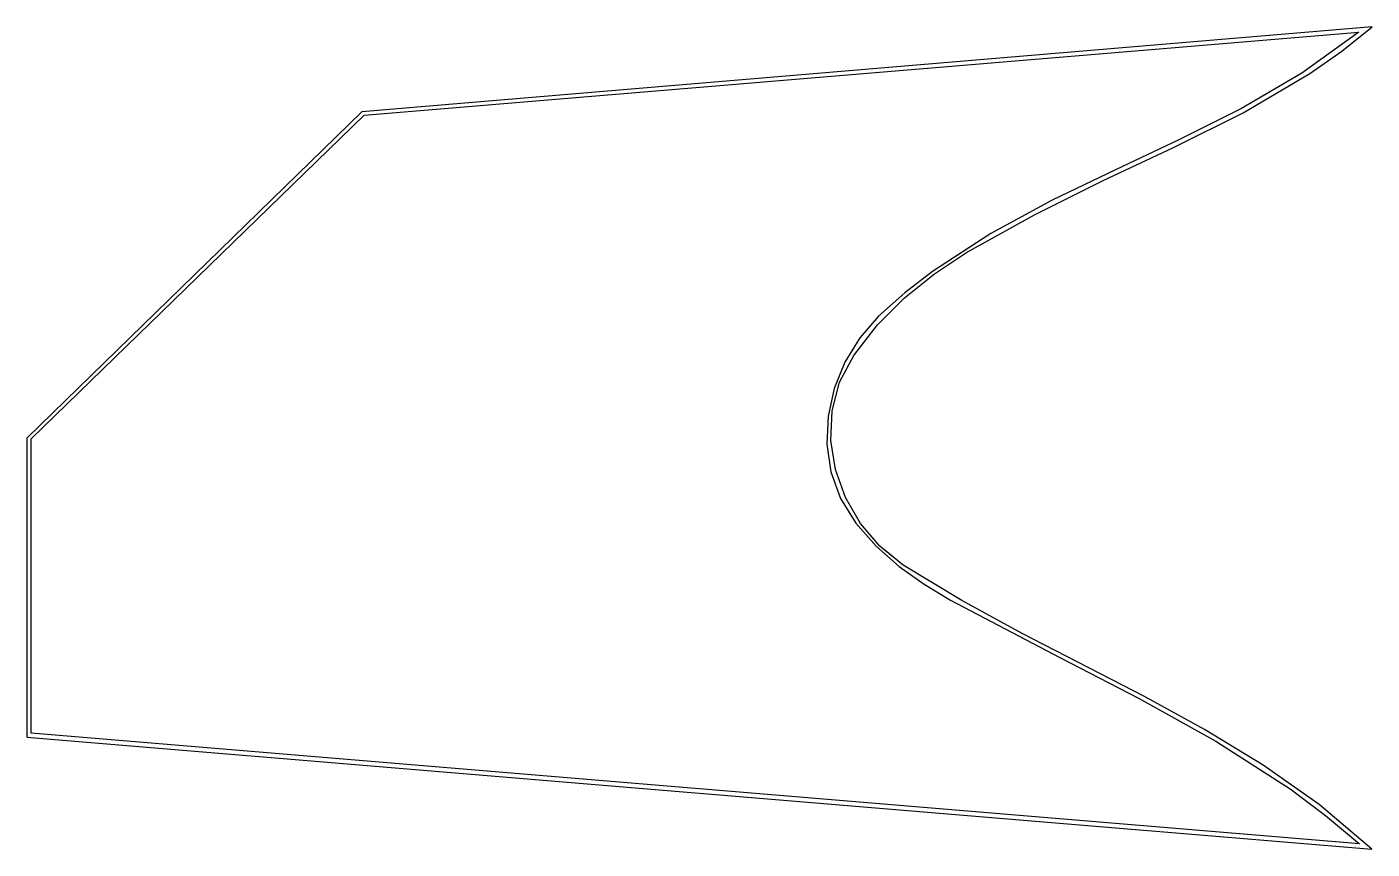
# Model space of a CAD drawing. Extents: x 0 to 84.9, y 0 to 51.9.
import ezdxf

# ---------------------------------------------------------------- set-up
doc = ezdxf.new("R2010")
doc.units = 0

msp = doc.modelspace()

# ---------------------------------------------------------------- linework, layer by layer
at = {"layer": 'Layer 1'}
for p, q in [((84.9063, 51.8602), (21.1336, 46.5106)), ((82.992353, 50.320456), (84.9064, 51.86012)), ((84.9064, 51.86012), (84.9063, 51.8602)), ((21.2824, 46.2874), (84.063, 51.5212)), ((84.062942, 51.521203), (80.481765, 48.933774)), ((84.063, 51.5212), (84.062942, 51.521203)), ((80.986067, 48.920116), (82.992353, 50.320456)), ((80.481765, 48.933774), (76.671451, 46.715048)), ((76.763111, 46.445809), (80.986067, 48.920116)), ((76.671451, 46.715048), (72.716892, 44.730207)), ((21.1336, 46.5106), (0, 25.9145)), ((0.264583, 25.8566), (21.2824, 46.2874)), ((72.3702, 44.254002), (76.763111, 46.445809)), ((67.94, 42.1615), (72.3702, 44.254002)), ((72.716892, 44.730207), (68.702981, 42.844436)), ((68.702981, 42.844436), (64.714608, 40.922916)), ((63.594558, 39.997832), (67.94, 42.1615)), ((64.714608, 40.922916), (60.836666, 38.830832)), ((59.305496, 37.628744), (63.594558, 39.997832)), ((60.836666, 38.830832), (57.154047, 36.433366)), ((57.283083, 36.277901), (59.305496, 37.628744)), ((55.395936, 34.768584), (57.283083, 36.277901)), ((57.154047, 36.433366), (55.412512, 35.077985)), ((55.412512, 35.077985), (53.751642, 33.595703)), ((53.684445, 33.065085), (55.395936, 34.768584)), ((53.751642, 33.595703), (52.566121, 32.242661)), ((52.189, 31.1317), (53.684445, 33.065085)), ((52.566121, 32.242661), (51.627244, 30.708756)), ((51.627244, 30.708756), (50.955358, 29.044726)), ((51.291731, 29.427848), (52.189, 31.1317)), ((50.955358, 29.044726), (50.570811, 27.301307)), ((50.822019, 27.61915), (51.291731, 29.427848)), ((50.570811, 27.301307), (50.493951, 25.529237)), ((50.749928, 25.764909), (50.822019, 27.61915)), ((0, 25.9145), (0, 7.0382)), ((0.264583, 7.28621), (0.264583, 25.8566)), ((50.493951, 25.529237), (50.745126, 23.779255)), ((51.045525, 23.924425), (50.749928, 25.764909)), ((50.745126, 23.779255), (51.344684, 22.102098)), ((51.678875, 22.157001), (51.045525, 23.924425)), ((51.344684, 22.102098), (52.312972, 20.548503)), ((52.620044, 20.521937), (51.678875, 22.157001)), ((52.312972, 20.548503), (53.605011, 19.084492)), ((53.839097, 19.078537), (52.620044, 20.521937)), ((53.605011, 19.084492), (55.054197, 17.812032)), ((55.3061, 17.8861), (53.839097, 19.078537)), ((59.01186, 15.658066), (55.3061, 17.8861)), ((55.054197, 17.812032), (56.627413, 16.693006)), ((56.627413, 16.693006), (58.291543, 15.689298)), ((58.291543, 15.689298), (65.194872, 12.065313)), ((62.819322, 13.586125), (59.01186, 15.658066)), ((70.5309, 9.591695), (62.819322, 13.586125)), ((65.194872, 12.065313), (70.155706, 9.503217)), ((70.155706, 9.503217), (75.040622, 6.784911)), ((74.330789, 7.509791), (70.5309, 9.591695)), ((0, 7.0382), (84.8815, -0.031168)), ((84.104272, 0.291413), (0.264583, 7.28621)), ((78.023928, 5.265151), (74.330789, 7.509791)), ((75.040622, 6.784911), (79.730013, 3.763331)), ((81.558203, 2.778067), (78.023928, 5.265151)), ((79.730013, 3.763331), (81.964009, 2.092855)), ((84.8815, -0.031168), (81.558203, 2.778067)), ((81.964009, 2.092855), (84.104272, 0.291413))]:
    msp.add_line(p, q, dxfattribs=at)

doc.saveas('drawing.dxf')
